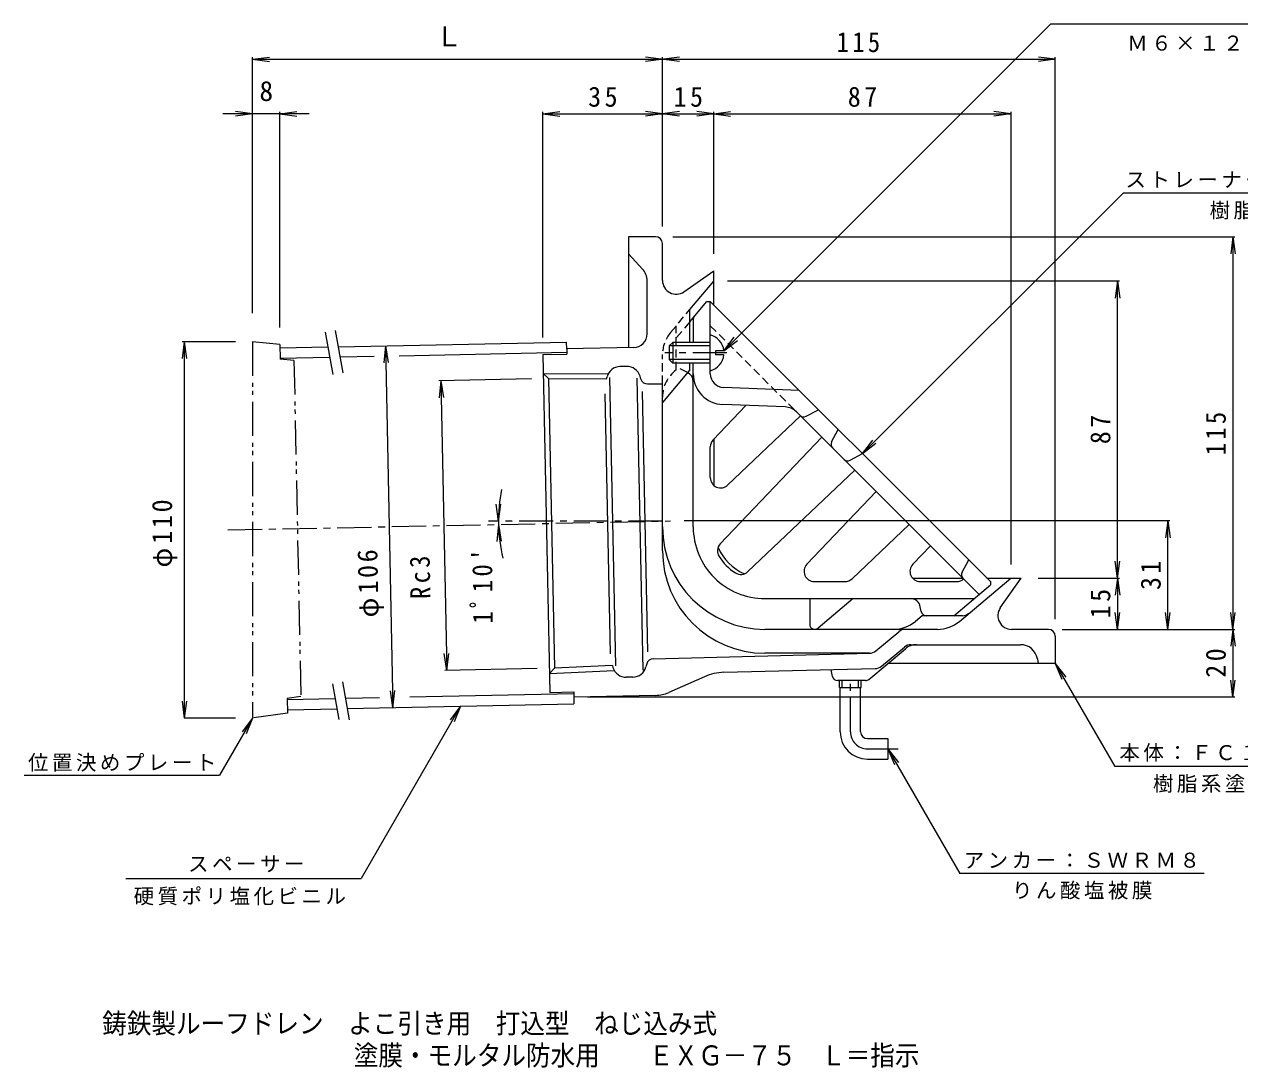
# Model space of a CAD drawing. Units: millimetres, scale not verified. Extents: x -191 to 343, y -275 to 247.
# Drawn here: x -191 to 164.8, y -274.7 to 31 of the extents above; entities that cross this region are included whole.
import ezdxf
from ezdxf.enums import TextEntityAlignment as Align

# ---------------------------------------------------------------- set-up
doc = ezdxf.new("R2010")
doc.units = ezdxf.units.MM
doc.header["$LTSCALE"] = 2
for name, pattern in [('CHAIN1', [8, 5, -1, 1, -1]), ('DASHED1', [1.8, 1.2, -0.6]), ('DOUBLE_CHAIN1', [8.8, 5, -1, 0.6, -0.6, 0.6, -1])]:
    doc.linetypes.add(name, pattern=pattern)
for name, color, linetype, lineweight in [('0-0_通り芯', 3, 'Continuous', 9), ('0-2_仕上', 6, 'Continuous', 9), ('0-3_建具', 7, 'Continuous', 9), ('0-4_その他', 7, 'Continuous', 9), ('0-5_寸法', 7, 'Continuous', 9)]:
    doc.layers.add(name, color=color, linetype=linetype, lineweight=lineweight)
doc.layers.add('F-4_F-4ﾚｲﾔ', color=2, linetype='Continuous')
doc.styles.add('ＭＳ ゴシック', font='')
doc.styles.get('ＭＳ ゴシック').set_extended_font_data('MS Gothic')

msp = doc.modelspace()

# ---------------------------------------------------------------- linework, layer by layer
at = {"layer": '0-0_通り芯'}
for p, q in [((-6.19, -31.245), (-14.19, -31.245)), ((-14.19, -31.245), (-14.19, -63.735)), ((-4.19, -44.064), (-4.19, -33.245)), ((-10.033, -40.702), (-14.19, -36.245)), ((2.105, -47.34), (10.81, -41.245)), ((10.81, -51.244), (10.81, -41.245)), ((-8.69, -59.703), (-8.69, -44.112)), ((3.81, -52.587), (10.81, -44.245)), ((3.81, -62.244), (3.81, -52.587)), ((-39.19, -65.744), (-32.191, -65.602)), ((-39.19, -65.744), (-37.174, -164.724)), ((-14.677, -69.246), (-16.642, -69.286)), ((3.81, -70.245), (-4.19, -79.779)), ((3.81, -70.245), (3.81, -68.244)), ((-39.077, -71.301), (-20.075, -71.374)), ((-39.077, -71.301), (-37.568, -72.785)), ((-37.568, -72.785), (-35.84, -157.622)), ((-37.568, -72.785), (-20.583, -72.851)), ((-20.583, -72.851), (-20.428, -72.265)), ((-17.875, -156.936), (-19.594, -72.515)), ((-9.848, -158.178), (-11.59, -72.667)), ((-10.498, -72.961), (-10.773, -72.068)), ((-8.546, -74.372), (-4.19, -74.283)), ((-4.19, -123.245), (-4.19, -74.283)), ((-19.448, -153.388), (-20.998, -77.275)), ((-8.457, -152.808), (-10.009, -76.614)), ((10.81, -90.555), (10.81, -104.045)), ((69.018, -131.245), (83.739, -131.245)), ((82.722, -143.905), (97.81, -131.245)), ((90.81, -131.245), (100.81, -131.245)), ((94.714, -139.95), (100.81, -131.245)), ((38.934, -137.244), (38.934, -144.778)), ((51.66, -137.244), (41.343, -145.902)), ((71.81, -142.245), (69.831, -143.905)), ((83.609, -142.245), (71.81, -142.245)), ((76.294, -146.245), (25.81, -146.245)), ((58.272, -152.57), (64.974, -146.946)), ((108.81, -146.245), (97.991, -146.245)), ((110.81, -148.245), (110.81, -156.245)), ((56.228, -160.894), (66.93, -151.914)), ((59.958, -157.029), (66.612, -151.446)), ((68.54, -150.745), (100.637, -150.745)), ((-8.798, -156.338), (-9.038, -157.248)), ((-6.914, -154.849), (56.419, -153.271)), ((56.376, -153.245), (25.81, -153.245)), ((110.81, -156.245), (61.769, -156.245)), ((105.557, -154.85), (105.81, -156.245)), ((-37.287, -159.167), (-35.84, -157.622)), ((-37.287, -159.167), (-18.304, -158.32)), ((-18.872, -156.865), (-35.84, -157.622)), ((-18.872, -156.865), (-18.694, -157.445)), ((13.788, -158.834), (58.105, -157.73)), ((45.578, -160.025), (45.218, -158.137)), ((-12.824, -160.227), (-14.789, -160.267)), ((8.087, -160.115), (-2.353, -164.738)), ((55.264, -161.245), (47.051, -161.245)), ((-6.199, -165.593), (-30.145, -166.081))]:
    msp.add_line(p, q, dxfattribs=at)
at = {"layer": '0-0_通り芯', "linetype": 'DASHED1'}
for p, q in [((-1.85, -59.333), (3.81, -52.587)), ((-0.19, -70.245), (-0.19, -57.354)), ((-4.19, -74.283), (-4.19, -65.761))]:
    msp.add_line(p, q, dxfattribs=at)
at = {"layer": '0-0_通り芯', "linetype": 'CHAIN1'}
for p, q in [((-131.411, -117.132), (-1.823, -114.493)), ((-4.19, -114.542), (-55.113, -114.542))]:
    msp.add_line(p, q, dxfattribs=at)
at = {"layer": '0-0_通り芯', "color": 2}
for p, q in [((47.635, -163.245), (47.635, -161.245)), ((47.635, -163.245), (53.985, -163.245)), ((47.81, -176.245), (47.81, -163.245)), ((48.45, -163.245), (48.45, -161.245)), ((53.17, -163.245), (53.17, -161.245)), ((53.81, -176.245), (53.81, -163.245)), ((53.985, -163.245), (53.985, -161.245)), ((55.81, -178.245), (61.81, -178.245)), ((61.81, -178.245), (61.81, -184.245)), ((55.81, -184.245), (61.81, -184.245))]:
    msp.add_line(p, q, dxfattribs=at)
at = {"layer": '0-0_通り芯', "color": 2, "linetype": 'CHAIN1'}
for p, q in [((50.81, -176.245), (50.81, -161.245)), ((55.81, -181.245), (64.81, -181.245))]:
    msp.add_line(p, q, dxfattribs=at)
at = {"layer": '0-0_通り芯'}
for points in [[(-12.608, -63.703), (-32.222, -64.102), (-32.191, -65.602)], [(-37.174, -164.724), (-30.176, -164.581), (-30.145, -166.081)]]:
    msp.add_lwpolyline(points, dxfattribs=at)
for centre, radius, start, end in [((-6.19, -33.245), 2, 0, 90), ((-13.69, -44.112), 5, 0, 43.00008), ((-0.19, -44.064), 4, 180, 305.00014), ((-12.69, -59.703), 4, 271.16647, 0), ((-16.561, -73.285), 4, 91.16684, 165.22099), ((-14.596, -73.245), 4, 17.11238, 91.16684), ((-8.586, -72.372), 2, 197.11249, 271.16684), ((25.81, -116.245), 30, 180, 270), ((25.81, -123.245), 30, 180, 270), ((25.81, -116.245), 15, 203.64609, 246.35396), ((83.609, -139.245), 3, 270, 310.00003), ((97.991, -142.245), 4, 144.99986, 270), ((40.4, -144.778), 1.466, 180, 309.99997), ((63.404, -136.245), 10, 270, 310.00006), ((76.294, -136.245), 10, 270, 310.00006), ((66.902, -149.245), 3, 90, 130.00003), ((108.81, -148.245), 2, 0, 90), ((56.376, -150.245), 3, 270, 310.00003), ((56.344, -150.272), 3, 271.42714, 310.00003), ((68.54, -153.745), 3, 90, 129.99988), ((70.144, -155.745), 5, 90, 130.00017), ((100.637, -155.745), 5, 10.30489, 90), ((-6.864, -156.848), 2, 91.42737, 165.22099), ((-14.871, -156.268), 4, 197.11205, 271.16684), ((-12.906, -156.228), 4, 271.16684, 345.22151), ((14.161, -173.83), 15, 91.42712, 113.88934), ((47.051, -159.745), 1.5, 190.78445, 270), ((58.03, -154.731), 3, 271.42712, 309.99973), ((55.264, -159.745), 1.5, 270, 310.00003), ((-6.402, -155.595), 10, 271.1667, 293.88933)]:
    msp.add_arc(centre, radius, start, end, dxfattribs=at)
at = {"layer": '0-0_通り芯', "linetype": 'DASHED1'}
for centre, start in [((5.81, -65.761), 139.99994), ((5.81, -78.245), 126.86995)]:
    msp.add_arc(centre, 10, start, 180, dxfattribs=at)
at = {"layer": '0-0_通り芯', "color": 2}
for radius in [8, 2]:
    msp.add_arc((55.81, -176.245), radius, 180, 270, dxfattribs=at)
at = {"layer": '0-0_通り芯', "color": 2, "linetype": 'CHAIN1'}
msp.add_arc((55.81, -176.245), 5, 180, 270, dxfattribs=at)
at = {"layer": '0-2_仕上'}
for p, q in [((3.81, -56.203), (8.81, -50.244)), ((8.81, -50.244), (9.81, -50.244)), ((9.81, -71.395), (9.81, -50.244)), ((9.81, -50.244), (91.81, -132.245)), ((4.81, -55.557), (4.81, -62.244)), ((4.81, -116.244), (4.81, -68.244)), ((35.81, -76.245), (13.656, -75.392)), ((10.634, -90.74), (20.211, -80.648)), ((31.702, -81.09), (13.464, -80.389)), ((14.875, -103.985), (36.222, -83.727)), ((35.045, -82.551), (88.509, -136.015)), ((37.853, -83.847), (41.467, -81.901)), ((41.323, -81.979), (41.434, -81.868)), ((45.329, -91.323), (47.275, -87.709)), ((42.417, -89.923), (12.71, -121.228)), ((9.81, -101.809), (9.81, -92.805)), ((50.732, -96.726), (54.346, -94.78)), ((52.132, -99.637), (20.827, -129.344)), ((38.07, -127.18), (58.327, -105.833)), ((51.314, -131.421), (68.042, -115.547)), ((69.078, -127.18), (74.237, -121.743)), ((83.5, -129.494), (85.446, -125.881)), ((40.246, -132.245), (49.249, -132.245)), ((71.254, -132.245), (81.925, -132.245)), ((81.084, -142.245), (91.81, -133.245)), ((91.81, -132.245), (91.81, -133.245)), ((25.81, -137.244), (87.043, -137.245)), ((71.569, -141.039), (71.292, -139.656))]:
    msp.add_line(p, q, dxfattribs=at)
at = {"layer": '0-2_仕上', "linetype": 'DASHED1'}
for p, q in [((3.81, -56.203), (-0.19, -60.97)), ((9.81, -57.316), (35.046, -82.551)), ((3.157, -71.023), (-0.19, -69.341))]:
    msp.add_line(p, q, dxfattribs=at)
at = {"layer": '0-2_仕上', "color": 4}
for p, q in [((-2.19, -63.244), (-1.19, -62.244)), ((-2.19, -63.244), (-2.19, -67.244)), ((9.81, -63.244), (-2.19, -63.244)), ((-1.19, -62.244), (-1.19, -68.244)), ((9.81, -62.244), (-1.19, -62.244)), ((-2.19, -67.244), (-1.19, -68.244)), ((9.81, -67.244), (-2.19, -67.244)), ((11.31, -64.644), (11.31, -65.844)), ((13.777, -64.644), (11.31, -64.644)), ((13.777, -65.844), (11.31, -65.844)), ((9.81, -68.244), (-1.19, -68.244))]:
    msp.add_line(p, q, dxfattribs=at)
at = {"layer": '0-2_仕上', "linetype": 'CHAIN1'}
msp.add_line((14.668, -65.244), (-3.527, -65.244), dxfattribs=at)
at = {"layer": '0-2_仕上'}
for centre, radius, start, end in [((6.31, -55.557), 1.5, 140.00024, 179.99966), ((1.81, -73.704), 3, 0, 63.32513), ((13.81, -71.395), 9, 179.99989, 267.79736), ((13.81, -71.395), 4, 180, 267.79758), ((31.51, -86.087), 5, 44.99969, 87.79678), ((37.142, -82.526), 1.5, 225.00101, 298.30215), ((12.81, -92.805), 3, 136.50002, 179.99966), ((46.649, -92.034), 1.5, 151.6993, 224.99966), ((50.021, -95.405), 1.5, 224.99899, 298.30003), ((12.81, -101.809), 3, 180.00034, 313.49998), ((25.81, -116.244), 21, 179.99976, 269.9998), ((14.887, -123.293), 3, 136.50002, 212.83174), ((25.81, -116.244), 16, 212.83176, 237.16995), ((40.246, -129.245), 3, 136.50002, 269.99966), ((71.254, -129.245), 3, 136.50002, 269.99966), ((18.762, -127.168), 3, 237.16978, 313.49998), ((49.249, -129.245), 3, 270.00034, 313.49998), ((81.925, -129.245), 3, 269.9995, 312.49084), ((84.821, -130.205), 1.5, 151.6993, 224.99966), ((68.35, -140.245), 3, 11.30984, 90), ((73.04, -140.745), 1.5, 191.31015, 270)]:
    msp.add_arc(centre, radius, start, end, dxfattribs=at)
at = {"layer": '0-2_仕上', "color": 4}
for start, end in [(6.32591, 74.60773), (285.39227, 353.67409)]:
    msp.add_arc((8.365, -65.244), 5.445, start, end, dxfattribs=at)
at = {"layer": '0-3_建具'}
for p, q in [((-102.931, -59.196), (-100.739, -71.625)), ((-99.976, -58.675), (-97.785, -71.104)), ((-100.833, -162.175), (-98.98, -172.682)), ((-97.878, -161.654), (-95.925, -172.731))]:
    msp.add_line(p, q, dxfattribs=at)
at = {"layer": '0-3_建具', "linetype": 'DOUBLE_CHAIN1'}
for p, q in [((-116.171, -62.811), (-124.19, -61.992)), ((-124.19, -61.992), (-124.19, -172.255)), ((-116.171, -62.811), (-116.085, -67.06)), ((-112.076, -67.478), (-116.085, -67.06)), ((-112.076, -67.478), (-110.07, -165.958)), ((-110.07, -165.958), (-114.059, -166.539)), ((-114.059, -166.539), (-113.972, -170.789)), ((-113.972, -170.789), (-124.19, -172.255))]:
    msp.add_line(p, q, dxfattribs=at)
at = {"layer": '0-3_建具', "color": 4}
for p, q in [((-116.151, -63.811), (-102.167, -63.526)), ((-99.132, -63.464), (-32.263, -62.102)), ((-32.222, -64.102), (-32.263, -62.102)), ((-116.09, -66.81), (-101.64, -66.516)), ((-98.604, -66.454), (-88.576, -66.25)), ((-81.301, -66.102), (-32.201, -65.102)), ((-114.054, -166.789), (-100.069, -166.505)), ((-97.034, -166.443), (-87.002, -166.238)), ((-78.17, -166.059), (-30.165, -165.081)), ((-30.145, -166.081), (-30.104, -168.08)), ((-113.993, -169.789), (-99.542, -169.494)), ((-96.507, -169.433), (-30.104, -168.08))]:
    msp.add_line(p, q, dxfattribs=at)
at = {"layer": '0-4_その他'}
for p, q in [((-124.19, 20.755), (-119.233, 21.408)), ((-124.19, -53.637), (-124.19, 21.355)), ((0.767, 20.103), (-9.147, 21.408)), ((0.767, 21.408), (-9.147, 20.103)), ((-4.19, -28.245), (-4.19, 21.355)), ((110.81, 20.755), (105.853, 21.408)), ((110.81, -143.245), (110.81, 21.355)), ((-124.19, 20.755), (110.81, 20.755)), ((-124.19, 20.755), (-119.233, 20.103)), ((110.81, 20.755), (105.853, 20.103)), ((-107.63, 4.755), (-132.857, 4.755)), ((-124.19, 4.755), (-129.147, 5.408)), ((-124.19, 4.755), (-129.147, 4.103)), ((-116.171, 4.755), (-111.214, 5.408)), ((-116.171, -57.811), (-116.171, 5.355)), ((-116.171, 4.755), (-111.214, 4.103)), ((-39.19, 4.755), (-34.233, 5.408)), ((-39.19, -60.744), (-39.19, 5.355)), ((-39.19, 4.755), (10.81, 4.755)), ((-39.19, 4.755), (-34.233, 4.103)), ((0.767, 4.103), (-9.147, 5.408)), ((0.767, 5.408), (-9.147, 4.103)), ((10.81, 4.755), (5.853, 5.408)), ((10.81, 4.755), (5.853, 4.103)), ((10.81, 4.755), (15.767, 5.408)), ((10.81, -36.245), (10.81, 5.355)), ((10.81, 4.755), (97.81, 4.755)), ((10.81, 4.755), (15.767, 4.103)), ((97.81, 4.755), (92.853, 5.408)), ((97.81, 4.755), (92.853, 4.103)), ((97.81, 5.355), (97.81, -127.245)), ((-1.19, -31.245), (163.41, -31.245)), ((162.81, -31.245), (162.158, -36.202)), ((162.81, -31.245), (163.463, -36.202)), ((129.606, -44.245), (14.81, -44.245)), ((129.006, -44.245), (128.353, -49.202)), ((129.006, -131.245), (129.006, -44.245)), ((129.006, -44.245), (129.658, -49.202)), ((-144.19, -61.992), (-144.842, -66.949)), ((-129.19, -61.992), (-144.79, -61.992)), ((-144.19, -61.992), (-143.537, -66.949)), ((-144.19, -61.992), (-144.19, -172.255)), ((-85.251, -63.181), (-85.803, -68.151)), ((-85.251, -63.181), (-83.093, -169.159)), ((-85.251, -63.181), (-84.498, -68.124)), ((-42.566, -72.887), (-69.639, -73.438)), ((-69.04, -73.426), (-69.591, -78.396)), ((-69.04, -73.426), (-67.312, -158.263)), ((-69.04, -73.426), (-68.286, -78.369)), ((-52.189, -114.542), (-52.842, -109.584)), ((-52.189, -114.542), (-51.536, -109.584)), ((-52.179, -115.519), (-52.731, -120.488)), ((-52.179, -115.519), (-51.426, -120.462)), ((144.35, -114.493), (2.177, -114.493)), ((143.75, -114.493), (143.097, -119.451)), ((143.75, -146.245), (143.75, -114.493)), ((143.75, -114.493), (144.402, -119.451)), ((129.006, -131.245), (128.353, -126.287)), ((129.006, -131.245), (129.658, -126.287)), ((105.81, -131.245), (129.606, -131.245)), ((129.006, -131.245), (128.353, -136.202)), ((129.006, -131.245), (129.006, -146.245)), ((129.006, -131.245), (129.658, -136.202)), ((129.006, -146.245), (128.353, -141.287)), ((129.006, -146.245), (129.658, -141.287)), ((143.75, -146.245), (143.097, -141.287)), ((143.75, -146.245), (144.402, -141.287)), ((162.81, -146.245), (162.158, -141.287)), ((162.81, -146.245), (163.463, -141.287)), ((112.81, -146.245), (163.41, -146.245)), ((162.81, -146.245), (162.158, -151.202)), ((162.81, -146.245), (163.463, -151.202)), ((-67.312, -158.263), (-68.065, -153.32)), ((-67.312, -158.263), (-66.76, -153.294)), ((-40.839, -157.724), (-67.912, -158.275)), ((162.81, -166.081), (162.158, -161.124)), ((162.81, -166.081), (163.463, -161.124)), ((-83.093, -169.159), (-83.847, -164.217)), ((-83.093, -169.159), (-82.542, -164.19)), ((163.41, -166.081), (-26.145, -166.081)), ((-144.842, -167.298), (-144.19, -172.255)), ((-143.537, -167.298), (-144.19, -172.255)), ((-129.19, -172.255), (-144.19, -172.255))]:
    msp.add_line(p, q, dxfattribs=at)
msp.add_lwpolyline([(162.81, -31.245), (162.81, -146.245), (162.81, -166.081)], dxfattribs=at)
msp.add_arc((-4.19, -114.542), 47.999, 168.85602, 193.08224, dxfattribs=at)
at = {"layer": '0-5_寸法'}
for p, q in [((13.777, -64.644), (109.414, 30.992)), ((188.283, 30.992), (109.414, 30.992)), ((54.346, -94.78), (130.697, -18.429)), ((215.258, -18.429), (130.697, -18.429)), ((13.777, -64.644), (16.821, -60.678)), ((13.777, -64.644), (17.744, -61.601)), ((54.346, -94.78), (57.39, -90.813)), ((54.346, -94.78), (58.312, -91.736)), ((110.81, -156.245), (113.854, -160.211)), ((110.81, -156.245), (112.724, -160.864)), ((110.81, -156.245), (128.227, -186.411)), ((-63.305, -168.757), (-92.445, -219.228)), ((-63.305, -168.757), (-66.349, -172.723)), ((-63.305, -168.757), (-65.219, -173.376)), ((-124.19, -172.255), (-133.841, -188.971)), ((-124.19, -172.255), (-127.234, -176.222)), ((-124.19, -172.255), (-126.103, -176.874)), ((61.81, -181.245), (82.888, -217.752)), ((61.81, -181.245), (64.854, -185.211)), ((61.81, -181.245), (63.724, -185.864)), ((184.558, -186.411), (128.227, -186.411)), ((-191.022, -188.971), (-133.841, -188.971)), ((-161.344, -219.228), (-92.445, -219.228)), ((154.37, -217.752), (82.888, -217.752))]:
    msp.add_line(p, q, dxfattribs=at)

# ---------------------------------------------------------------- texts
at = {"layer": '0-4_その他', "color": 2, "style": 'ＭＳ ゴシック'}
for s, p in [('Ｌ', (-70.69, 22.755)), ('8', (-122.181, 6.755))]:
    msp.add_text(s, height=5.865, dxfattribs=at).set_placement(p, align=Align.BOTTOM_LEFT)
at = {"layer": '0-4_その他', "color": 2, "char_height": 5.865, "attachment_point": 7, "style": 'ＭＳ ゴシック'}
for s, insert in [('\\T1.27;\\W0.9;115', (46.81, 22.755)), ('\\T1.27;\\W0.95;35', (-25.94, 6.755)), ('\\T1.27;\\W0.95;15', (-0.94, 6.755)), ('\\T1.27;\\W0.95;87', (50.06, 6.755))]:
    msp.add_mtext(s, dxfattribs=dict(at, insert=insert))
for s, insert, rotation in [('\\T1.27;\\W0.95;87', (127.006, -91.995), 90), ('\\T1.27;\\W0.9;115', (160.81, -95.245), 90), ('\\T1.21;\\W0.95;φ110', (-146.19, -128.123), 90), ('\\T1.21;\\W0.95;φ106', (-85.695, -142.662), 91.167), ("\\T1.28;\\W0.9;1ﾟ10'", (-53.783, -144.548), 90.583), ('\\T1.27;\\W0.9;Rc3', (-72.016, -137.302), 91.167), ('\\T1.27;\\W0.95;31', (141.75, -134.727), 90), ('\\T1.27;\\W0.95;15', (127.006, -142.995), 90), ('\\T1.27;\\W0.95;20', (160.81, -160.413), 90)]:
    msp.add_mtext(s, dxfattribs=dict(at, insert=insert, rotation=rotation))
at = {"layer": '0-5_寸法', "char_height": 4.399, "attachment_point": 7, "style": 'ＭＳ ゴシック'}
for s, insert in [('\\T1.17;Ｍ６×１２', (131.848, 23.219)), ('\\T1.17;ストレーナー：ＦＣ１５０', (131.358, -16.936)), ('\\T1.17;樹脂系塗装', (155.978, -26.202)), ('\\T1.17;本体：ＦＣ１５０', (129.558, -185.04)), ('\\T1.17;位置決めプレート', (-189.943, -187.937)), ('\\T1.17;樹脂系塗装', (139.392, -194.145)), ('\\T1.17;スペーサー', (-143.081, -217.414)), ('\\T1.17;アンカー：ＳＷＲＭ８', (83.978, -216.293)), ('\\T1.17;りん酸塩被膜', (98.129, -225.398)), ('\\T1.17;硬質ポリ塩化ビニル', (-159.017, -227.096))]:
    msp.add_mtext(s, dxfattribs=dict(at, insert=insert))
at = {"layer": 'F-4_F-4ﾚｲﾔ', "style": 'ＭＳ ゴシック', "width": 0.9}
for s, p in [('鋳鉄製ルーフドレン\u3000よこ引き用\u3000打込型\u3000ねじ込み式', (-168.207, -266.372)), ('塗膜・モルタル防水用\u3000\u3000ＥＸＧ－７５\u3000Ｌ＝指示', (-94.553, -275.739))]:
    msp.add_text(s, height=5.865, dxfattribs=at).set_placement(p, align=Align.BOTTOM_LEFT)

doc.saveas('drawing.dxf')
